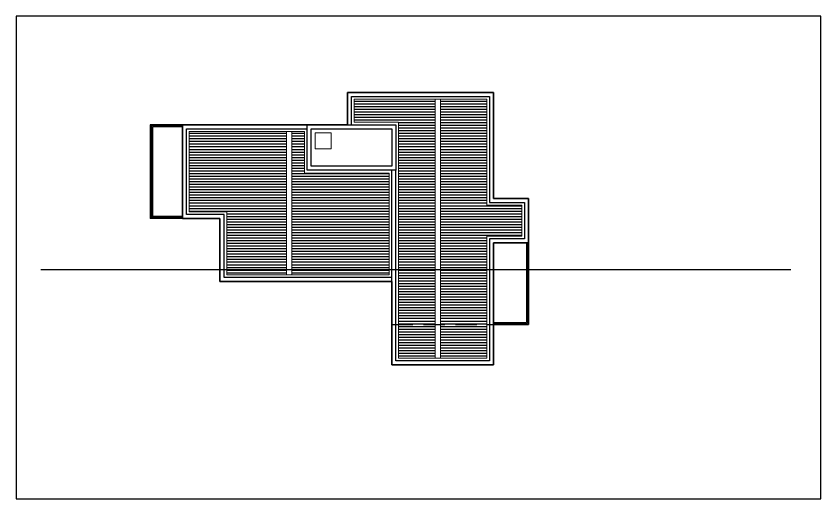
# Model space of a CAD drawing. Header units: metres. Extents: x 47359 to 47486, y 23351 to 23441.
# Drawn here: x 47455.91 to 47485.91, y 23390.07 to 23408.07 of the extents above; entities that cross this region are included whole.
import ezdxf

# ---------------------------------------------------------------- set-up
doc = ezdxf.new("R2010")
doc.units = ezdxf.units.M
doc.header["$LTSCALE"] = 0.25
doc.linetypes.add('HIDDEN2', pattern=[4.7625, 3.175, -1.5875])
doc.layers.add('ARQ_0', color=7, linetype='Continuous', true_color=0xff7400, plot=False)
doc.layers.add('ARQ_0_AREAS', color=7, linetype='Continuous', true_color=0x5a1694, plot=False)
doc.layers.add('ARQ_CINZA 03', color=252, linetype='Continuous', lineweight=9)
doc.layers.add('ARQ_CINZA 04', color=253, linetype='Continuous', lineweight=9)
for name, color, linetype in [('ARQ_PROJ INF', 1, 'HIDDEN2'), ('ARQ_VISTA 01', 1, 'Continuous'), ('ARQ_VISTA 03', 3, 'Continuous'), ('ARQ_VISTA 04', 4, 'Continuous'), ('SIMB_PREENCHIMENTO', 253, 'Continuous')]:
    doc.layers.add(name, color=color, linetype=linetype)

msp = doc.modelspace()

# ---------------------------------------------------------------- hatches: boundary and pattern name
at = {"layer": 'SIMB_PREENCHIMENTO'}
h = msp.add_hatch(dxfattribs=at)
h.set_pattern_fill('_USER', color=256, scale=0.1, pattern_type=0)
h.set_pattern_definition([(0, (0, 0), (0, 0.1), [])])
h.paths.add_polyline_path([(47465.985, 23403.768), (47462.36, 23403.768), (47462.36, 23400.768), (47463.76, 23400.768), (47463.76, 23398.418), (47465.985, 23398.418)])
h.paths.add_polyline_path([(47469.81, 23402.218), (47466.66, 23402.218), (47466.66, 23403.768), (47466.185, 23403.768), (47466.185, 23398.418), (47469.81, 23398.418)])
h.paths.add_polyline_path([(47471.535, 23404.968), (47468.51, 23404.968), (47468.51, 23404.118), (47470.16, 23404.118), (47470.16, 23396.568), (47471.535, 23396.568)])
h.paths.add_polyline_path([(47474.76, 23401.018), (47473.46, 23401.018), (47473.46, 23404.968), (47471.735, 23404.968), (47471.735, 23396.568), (47473.46, 23396.568), (47473.46, 23399.868), (47474.76, 23399.868)])
h.paths.add_polyline_path([(47471.535, 23396.568), (47470.16, 23396.568), (47470.16, 23395.318), (47471.535, 23395.318)])
h.paths.add_polyline_path([(47473.46, 23396.568), (47471.735, 23396.568), (47471.735, 23395.318), (47473.46, 23395.318)])

# ---------------------------------------------------------------- linework, layer by layer
at = {"layer": 'ARQ_0'}
msp.add_line((47456.832, 23398.621), (47484.787, 23398.621), dxfattribs=at)
at = {"layer": 'ARQ_0_AREAS'}
msp.add_lwpolyline([(47462.11, 23404.018), (47462.11, 23400.518), (47463.51, 23400.518), (47463.51, 23398.168), (47466.76, 23398.168), (47469.91, 23398.168), (47469.91, 23395.068), (47473.71, 23395.068), (47473.71, 23399.618), (47475.01, 23399.618), (47475.01, 23401.268), (47473.71, 23401.268), (47473.71, 23405.218), (47468.26, 23405.218), (47468.26, 23404.018)], close=True, dxfattribs=at)
at = {"layer": 'ARQ_CINZA 03'}
msp.add_lwpolyline([(47467.06, 23403.118), (47467.66, 23403.118), (47467.66, 23403.718), (47467.06, 23403.718)], close=True, dxfattribs=at)
at = {"layer": 'ARQ_CINZA 04'}
for p, q in [((47471.535, 23395.318), (47471.535, 23404.968)), ((47471.735, 23395.318), (47471.735, 23404.968)), ((47465.985, 23398.418), (47465.985, 23403.768)), ((47466.185, 23398.418), (47466.185, 23403.768))]:
    msp.add_line(p, q, dxfattribs=at)
for points in [[(47470.16, 23404.118), (47468.51, 23404.118), (47468.51, 23404.968), (47473.46, 23404.968), (47473.46, 23401.018), (47474.76, 23401.018), (47474.76, 23399.868), (47473.46, 23399.868), (47473.46, 23395.318), (47470.16, 23395.318)], [(47469.81, 23398.418), (47463.76, 23398.418), (47463.76, 23400.768), (47462.36, 23400.768), (47462.36, 23403.768), (47466.66, 23403.768), (47466.66, 23402.218), (47469.81, 23402.218)]]:
    msp.add_lwpolyline(points, close=True, dxfattribs=at)
at = {"layer": 'ARQ_PROJ INF'}
msp.add_line((47469.91, 23396.568), (47473.71, 23396.568), dxfattribs=at)
at = {"layer": 'ARQ_VISTA 01'}
for p, q in [((47460.91, 23404.018), (47460.91, 23400.518)), ((47462.11, 23404.018), (47460.91, 23404.018)), ((47460.95, 23403.978), (47460.95, 23400.558)), ((47462.11, 23403.978), (47460.95, 23403.978)), ((47460.99, 23403.938), (47460.99, 23400.598)), ((47462.11, 23403.938), (47460.99, 23403.938)), ((47462.11, 23400.518), (47460.91, 23400.518)), ((47462.11, 23400.558), (47460.95, 23400.558)), ((47462.11, 23400.598), (47460.99, 23400.598)), ((47474.93, 23399.618), (47474.93, 23396.648)), ((47474.97, 23399.618), (47474.97, 23396.608)), ((47475.01, 23399.618), (47475.01, 23396.568)), ((47473.71, 23396.648), (47474.93, 23396.648)), ((47473.71, 23396.608), (47474.97, 23396.608)), ((47473.71, 23396.568), (47475.01, 23396.568))]:
    msp.add_line(p, q, dxfattribs=at)
msp.add_lwpolyline([(47455.91, 23390.068), (47485.91, 23390.068), (47485.91, 23408.068), (47455.91, 23408.068)], close=True, dxfattribs=at)
at = {"layer": 'ARQ_VISTA 03'}
for points in [[(47468.26, 23404.018), (47468.26, 23405.218), (47473.71, 23405.218), (47473.71, 23401.268), (47475.01, 23401.268), (47475.01, 23399.618), (47473.71, 23399.618), (47473.71, 23395.068), (47469.91, 23395.068), (47469.91, 23402.318)], [(47468.41, 23404.018), (47468.41, 23405.068), (47473.56, 23405.068), (47473.56, 23401.118), (47474.86, 23401.118), (47474.86, 23399.768), (47473.56, 23399.768), (47473.56, 23395.218), (47470.06, 23395.218), (47470.06, 23402.318)], [(47469.91, 23398.168), (47463.51, 23398.168), (47463.51, 23400.518), (47462.11, 23400.518), (47462.11, 23404.018), (47466.76, 23404.018)], [(47469.91, 23398.318), (47463.66, 23398.318), (47463.66, 23400.668), (47462.26, 23400.668), (47462.26, 23403.868), (47466.76, 23403.868)]]:
    msp.add_lwpolyline(points, dxfattribs=at)
at = {"layer": 'ARQ_VISTA 04'}
for points in [[(47466.76, 23404.018), (47470.06, 23404.018), (47470.06, 23402.318), (47466.76, 23402.318)], [(47466.91, 23403.868), (47469.91, 23403.868), (47469.91, 23402.468), (47466.91, 23402.468)]]:
    msp.add_lwpolyline(points, close=True, dxfattribs=at)

doc.saveas('drawing.dxf')
